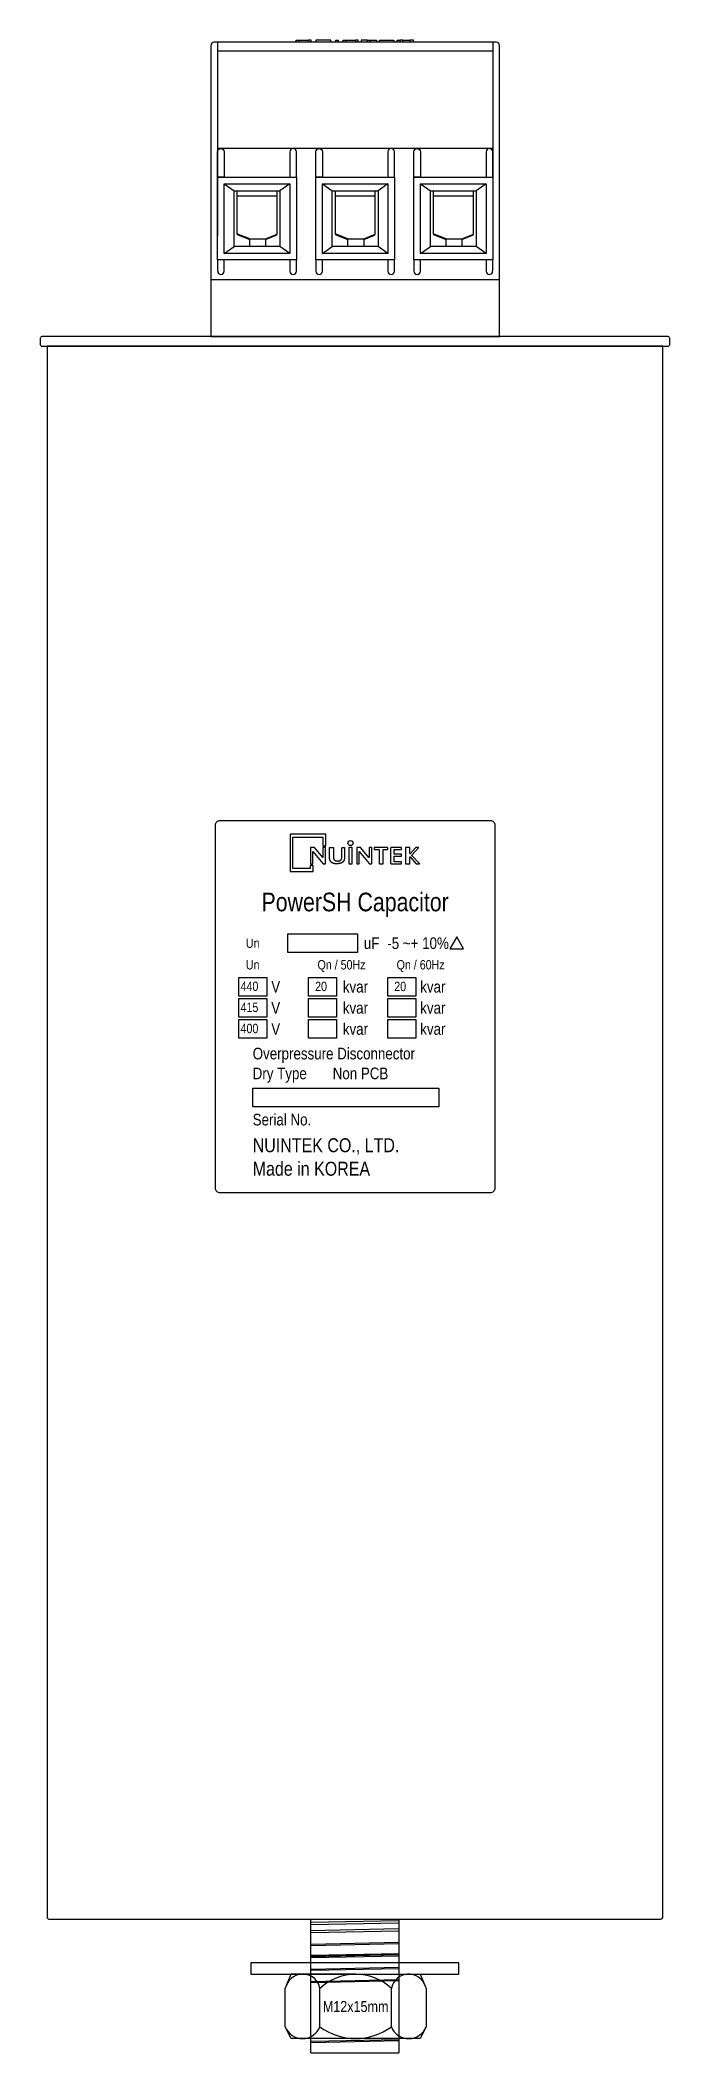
# Model space of a CAD drawing. Header units: millimetres. Extents: x 0 to 86, y 0 to 275.
import ezdxf
from ezdxf.enums import TextEntityAlignment as Align

# ---------------------------------------------------------------- set-up
doc = ezdxf.new("R2010")
doc.units = ezdxf.units.MM
doc.styles.add('Helvetica-Narrow', font='txt')

# ---------------------------------------------------------------- blocks, each defined once
blk = doc.blocks.new('Nuintek')
at = {"color": 150}
blk.add_lwpolyline([(1.82, 2.33), (1.82, 3.83), (-2.8, 3.83), (-2.8, 3.83), (-2.8, -0.99), (0.18, -0.99), (0.18, -0.23), (-0.18, -0.23), (-0.18, -0.63), (-2.44, -0.63), (-2.44, 3.47), (1.45, 3.47), (1.45, 2.33)], close=True, dxfattribs=at)
for points in [[(-0.11, 0), (0.11, 0, 0.414214), (0.15, 0.04), (0.15, 1.58, -0.70472), (0.17, 1.59), (1.45, 0.03, 0.224867), (1.51, 0), (1.75, 0, 0.414214), (1.79, 0.04), (1.79, 2.07, 0.414214), (1.75, 2.11), (1.49, 2.11, 0.414214), (1.45, 2.07), (1.45, 0.81, -0.706602), (1.43, 0.8), (0.4, 2.08, 0.226187), (0.34, 2.11), (-0.11, 2.11, 0.414214), (-0.15, 2.07), (-0.15, 0.04, 0.414214)], [(4.82, 2.07), (4.82, 0.04, 0.414214), (4.86, 0), (5.23, 0, 0.414214), (5.27, 0.04), (5.27, 2.07, 0.414214), (5.23, 2.11), (4.86, 2.11, 0.414214)], [(5.89, 0), (6.12, 0, 0.414214), (6.16, 0.04), (6.16, 1.58, -0.70472), (6.18, 1.59), (7.45, 0.03, 0.224867), (7.52, 0), (7.76, 0, 0.414214), (7.8, 0.04), (7.8, 2.07, 0.414214), (7.76, 2.11), (7.5, 2.11, 0.414214), (7.46, 2.07), (7.46, 0.81, -0.706602), (7.44, 0.8), (6.4, 2.08, 0.226187), (6.34, 2.11), (5.89, 2.11, 0.414214), (5.85, 2.07), (5.85, 0.04, 0.414214)], [(9.86, 2.11), (8.15, 2.11, 0.414214), (8.11, 2.07), (8.11, 1.89, 0.414214), (8.15, 1.85), (8.74, 1.85, -0.414214), (8.78, 1.81), (8.78, 0.04, 0.414214), (8.82, 0), (9.26, 0, 0.414214), (9.3, 0.04), (9.3, 1.81, -0.414214), (9.34, 1.85), (9.86, 1.85, 0.414214), (9.9, 1.89), (9.9, 2.07, 0.414214)], [(11.68, 2.11), (10.37, 2.11, 0.414214), (10.22, 1.96), (10.22, 0.15, 0.414214), (10.37, 0), (11.68, 0), (11.68, 0.26), (10.74, 0.26, -0.414214), (10.7, 0.3), (10.7, 0.94, -0.414214), (10.74, 0.98), (11.66, 0.98), (11.66, 1.24), (10.74, 1.24, -0.414214), (10.7, 1.28), (10.7, 1.81, -0.414214), (10.74, 1.85), (11.68, 1.85)], [(13.02, 1.14), (13.86, 2.07, 0.650559), (13.85, 2.11), (13.58, 2.11, 0.208632), (13.47, 2.06), (12.77, 1.31, -0.681762), (12.75, 1.31), (12.75, 2.07, 0.414214), (12.71, 2.11), (12.23, 2.11, 0.414214), (12.19, 2.07), (12.19, 0.04, 0.414214), (12.23, 0), (12.71, 0, 0.414214), (12.75, 0.04), (12.75, 0.88, -0.687152), (12.77, 0.89), (13.52, 0.05, 0.212465), (13.64, 0), (13.99, 0, 0.656311), (14.01, 0.04), (13.02, 1.09, -0.390361)]]:
    blk.add_lwpolyline(points, format="xyb", close=True, dxfattribs=at)
blk.add_circle((5.04, 2.69), 0.326, dxfattribs=at)
blk.add_rational_spline([(2.31, 0.85), (2.31, 0.53), (2.41, 0.3), (2.61, 0.16), (2.75, 0.05), (2.95, 0), (3.2, 0), (3.44, 0), (3.82, 0.05), (3.97, 0.16), (4.17, 0.3), (4.27, 0.53), (4.27, 0.85), (4.27, 1.26), (4.27, 1.66), (4.27, 2.07), (4.27, 2.09), (4.25, 2.11), (4.23, 2.11), (4.14, 2.11), (4.06, 2.11), (3.97, 2.11), (3.95, 2.11), (3.93, 2.09), (3.93, 2.07), (3.93, 1.66), (3.93, 1.25), (3.93, 0.83), (3.93, 0.69), (3.88, 0.57), (3.78, 0.48), (3.68, 0.4), (3.54, 0.36), (3.38, 0.36), (3.21, 0.36), (3.08, 0.4), (2.98, 0.48), (2.88, 0.57), (2.83, 0.69), (2.83, 0.83), (2.83, 1.25), (2.83, 1.66), (2.83, 2.07), (2.83, 2.08), (2.83, 2.09), (2.82, 2.1), (2.81, 2.11), (2.8, 2.11), (2.79, 2.11), (2.64, 2.11), (2.5, 2.11), (2.35, 2.11), (2.34, 2.11), (2.33, 2.11), (2.32, 2.1), (2.31, 2.09), (2.31, 2.08), (2.31, 2.07), (2.31, 1.66), (2.31, 1.26), (2.31, 0.85)], [1, 1, 1, 1, 1, 1, 1, 1, 1, 1, 1, 1, 1, 1, 1, 1, 0.804737854124, 0.804737854124, 1, 1, 1, 1, 0.804737854124, 0.804737854124, 1, 1, 1, 1, 1, 1, 1, 1, 1, 1, 1, 1, 1, 1, 1, 1, 1, 1, 1, 0.949253021674, 0.949253021674, 1, 0.949253021674, 0.949253021674, 1, 1, 1, 1, 0.949253021674, 0.949253021674, 1, 0.949253021674, 0.949253021674, 1, 1, 1, 1], degree=3, knots=[0, 0, 0, 0, 1, 1, 1, 2, 2, 2, 3, 3, 3, 4, 4, 4, 5, 5, 5, 6.570796, 6.570796, 6.570796, 7.570796, 7.570796, 7.570796, 9.141593, 9.141593, 9.141593, 10.141593, 10.141593, 10.141593, 11.141593, 11.141593, 11.141593, 12.141593, 12.141593, 12.141593, 13.141593, 13.141593, 13.141593, 14.141593, 14.141593, 14.141593, 15.141593, 15.141593, 15.141593, 15.926991, 15.926991, 15.926991, 16.712389, 16.712389, 16.712389, 17.712389, 17.712389, 17.712389, 18.497787, 18.497787, 18.497787, 19.283185, 19.283185, 19.283185, 20.283185, 20.283185, 20.283185, 20.283185], dxfattribs=at)
blk = doc.blocks.new('*U450')
at = {"color": 126}
for p, q in [((-18.04, 79.38), (-18.04, 52.9)), ((19.55, 78.18), (-18.04, 78.18)), ((-6.96, 79.65), (-5.62, 79.65)), ((-0.54, 79.65), (0.79, 79.65)), ((7.29, 79.65), (8.24, 79.65)), ((19.55, 79.38), (19.55, 52.9)), ((19.55, 64.85), (-18.04, 64.85)), ((-17.15, 60.03), (-15.8, 59.09)), ((-9.92, 58.33), (-15.4, 58.33)), ((-8.18, 60.03), (-9.52, 59.09)), ((-3.73, 60.03), (-2.39, 59.09)), ((3.49, 58.33), (-1.98, 58.33)), ((5.24, 60.03), (3.89, 59.09)), ((9.68, 60.03), (11.03, 59.09)), ((16.91, 58.33), (11.43, 58.33)), ((18.65, 60.03), (17.31, 59.09)), ((-13.65, 52.51), (-15.4, 53.19)), ((-11.49, 52.52), (-9.92, 53.13)), ((-0.23, 52.51), (-1.98, 53.19)), ((1.92, 52.52), (3.49, 53.13)), ((13.18, 52.51), (11.43, 53.19)), ((15.34, 52.52), (16.91, 53.13)), ((-18.04, 49.63), (-18.04, 48.1)), ((-17.15, 50.52), (-15.8, 51.47)), ((-17.15, 48.1), (-17.15, 49.63)), ((-8.18, 50.52), (-9.52, 51.47)), ((-8.18, 49.63), (-8.18, 48.1)), ((-7.28, 48.1), (-7.28, 49.63)), ((-4.63, 49.63), (-4.63, 48.1)), ((-3.73, 50.52), (-2.39, 51.47)), ((-3.73, 48.1), (-3.73, 49.63)), ((5.24, 50.52), (3.89, 51.47)), ((5.24, 49.63), (5.24, 48.1)), ((6.13, 48.1), (6.13, 49.63)), ((8.79, 49.63), (8.79, 48.1)), ((9.68, 50.52), (11.03, 51.47)), ((9.68, 48.1), (9.68, 49.63)), ((18.65, 50.52), (17.31, 51.47)), ((18.65, 49.63), (18.65, 48.1)), ((19.55, 48.1), (19.55, 49.63)), ((20.48, 46.91), (-18.97, 46.91)), ((-5.29, -177.6), (6.7, -177.34)), ((-5.29, -177.92), (6.7, -177.66)), ((-5.29, -178.72), (6.7, -178.46)), ((-5.28, -179.01), (6.7, -178.76)), ((-5.28, -180.6), (6.71, -180.34)), ((-5.28, -180.77), (6.71, -180.51)), ((-5.28, -182.12), (6.71, -181.87)), ((-5.28, -182.13), (6.71, -181.87)), ((-5.28, -182.29), (6.71, -182.03)), ((-5.28, -182.42), (6.71, -182.17)), ((-5.28, -184.17), (6.71, -183.91)), ((-5.27, -184), (6.71, -183.75)), ((-4.06, -184.72), (-8.01, -184.72)), ((-5.28, -185.7), (6.72, -185.44)), ((-5.27, -185.83), (6.71, -185.57)), ((0.82, -184.72), (-4.06, -184.72)), ((-4.06, -191.89), (-4.06, -186.65)), ((0.82, -184.72), (7.68, -184.72)), ((5.71, -184.72), (9.66, -184.72)), ((5.71, -191.89), (5.71, -186.65)), ((-5.27, -193.86), (6.72, -193.61)), ((-5.27, -194.03), (6.72, -193.77)), ((-5.29, -195.44), (6.71, -195.44))]:
    blk.add_line(p, q, dxfattribs=at)
for points in [[(-18.97, 39.14), (20.48, 39.14), (20.48, 78.93, 0.414214), (20.03, 79.38), (-18.53, 79.38, 0.414214), (-18.97, 78.93)], [(-18.04, 64.4, -0.414214), (-17.59, 64.85), (-17.59, 64.85, -0.414214), (-17.15, 64.4), (-17.15, 60.93), (-18.04, 60.93)], [(-7.28, 64.4, 0.414214), (-7.73, 64.85, 0.414214), (-8.18, 64.4), (-8.18, 60.93), (-7.28, 60.93)], [(-4.63, 64.4, -0.414214), (-4.18, 64.85), (-4.18, 64.85, -0.414214), (-3.73, 64.4), (-3.73, 60.93), (-4.63, 60.93)], [(6.13, 64.4, 0.414214), (5.68, 64.85, 0.414214), (5.24, 64.4), (5.24, 60.93), (6.13, 60.93)], [(8.79, 64.4, -0.414214), (9.24, 64.85), (9.24, 64.85, -0.414214), (9.68, 64.4), (9.68, 60.93), (8.79, 60.93)], [(19.55, 64.4, 0.414214), (19.1, 64.85, 0.414214), (18.65, 64.4), (18.65, 60.93), (19.55, 60.93)], [(-42.06, 39.14, 0.414214), (-42.29, 38.91), (-42.29, 38.07, 0.414214), (-42.06, 37.84), (43.53, 37.84, 0.414214), (43.76, 38.07), (43.76, 38.91, 0.414214), (43.53, 39.14)], [(-41.34, 37.84), (-41.34, -176.93, 0.414214), (-41.11, -177.16), (42.53, -177.16, 0.305094), (42.8, -176.93), (42.8, 37.84)]]:
    blk.add_lwpolyline(points, format="xyb", close=True, dxfattribs=at)
for points in [[(-7.32, 79.38), (-7.32, 79.65), (-6.96, 79.65), (-6.96, 79.38)], [(-5.24, 79.38), (-5.24, 79.65), (-5.62, 79.65), (-5.62, 79.38)], [(-2.55, 79.38), (-2.55, 79.65), (-4.63, 79.65), (-4.63, 79.38)], [(-1.9, 79.38), (-1.9, 79.65), (-1.55, 79.65), (-1.55, 79.38)], [(-0.9, 79.38), (-0.9, 79.65), (-0.54, 79.65), (-0.54, 79.38)], [(1.17, 79.38), (1.17, 79.65), (0.79, 79.65), (0.79, 79.38)], [(2.45, 79.65), (1.58, 79.65), (1.58, 79.38)], [(2.45, 79.38), (2.45, 79.65), (2.81, 79.65), (2.81, 79.38)], [(2.81, 79.65), (3.69, 79.65), (3.69, 79.38)], [(4.06, 79.38), (4.06, 79.65), (6.04, 79.65), (6.04, 79.38)], [(6.51, 79.38), (6.51, 79.65), (6.86, 79.65)], [(7.29, 79.38), (7.29, 79.65), (6.86, 79.65), (6.86, 79.38)], [(8.71, 79.38), (8.71, 79.65), (8.24, 79.65), (8.24, 79.38)], [(-5.29, -195.44), (-5.29, -177.16), (6.71, -177.16), (6.71, -195.44)]]:
    blk.add_lwpolyline(points, dxfattribs=at)
for points in [[(-18.04, 60.93), (-7.28, 60.93), (-7.28, 49.63), (-18.04, 49.63)], [(-4.63, 60.93), (6.13, 60.93), (6.13, 49.63), (-4.63, 49.63)], [(8.79, 60.93), (19.55, 60.93), (19.55, 49.63), (8.79, 49.63)], [(-17.15, 60.03), (-8.18, 60.03), (-8.18, 50.52), (-17.15, 50.52)], [(-15.8, 59.09), (-9.52, 59.09), (-9.52, 51.47), (-15.8, 51.47)], [(-3.73, 60.03), (5.24, 60.03), (5.24, 50.52), (-3.73, 50.52)], [(-2.39, 59.09), (3.89, 59.09), (3.89, 51.47), (-2.39, 51.47)], [(9.68, 60.03), (18.65, 60.03), (18.65, 50.52), (9.68, 50.52)], [(11.03, 59.09), (17.31, 59.09), (17.31, 51.47), (11.03, 51.47)], [(-13.65, 52.51), (-11.49, 52.51), (-11.49, 51.47), (-13.65, 51.47)], [(-0.23, 52.51), (1.92, 52.51), (1.92, 51.47), (-0.23, 51.47)], [(13.18, 52.51), (15.34, 52.51), (15.34, 51.47), (13.18, 51.47)], [(-13.49, -184.72), (14.92, -184.72), (14.92, -183.14), (-13.49, -183.14)], [(-8.8, -186.65), (-8.01, -184.72), (9.66, -184.72), (10.45, -186.65), (10.45, -191.92), (9.66, -193.51), (-8.01, -193.51), (-8.8, -191.92)]]:
    blk.add_lwpolyline(points, close=True, dxfattribs=at)
for points in [[(-15.4, 59.09), (-15.4, 53.22, 0.309945), (-15.28, 53.05), (-13.65, 52.42)], [(-11.49, 52.42), (-10.04, 52.99, 0.309225), (-9.92, 53.15), (-9.92, 59.09)], [(-1.98, 59.09), (-1.98, 53.22, 0.309945), (-1.87, 53.05), (-0.23, 52.42)], [(1.92, 52.42), (3.38, 52.99, 0.309225), (3.49, 53.15), (3.49, 59.09)], [(11.43, 59.09), (11.43, 53.22, 0.309945), (11.55, 53.05), (13.18, 52.42)], [(15.34, 52.42), (16.79, 52.99, 0.309225), (16.91, 53.15), (16.91, 59.09)]]:
    blk.add_lwpolyline(points, format="xyb", dxfattribs=at)
at = {"color": 150}
blk.add_lwpolyline([(-17.7, -26.99), (19.21, -26.99, -0.414214), (19.84, -27.63), (19.84, -77.26, -0.414214), (19.21, -77.9), (-17.7, -77.9, -0.414214), (-18.34, -77.26), (-18.34, -27.63, -0.414214)], format="xyb", close=True, dxfattribs=at)
at = {"color": 1}
for points in [[(-8.47, -42.5), (1.07, -42.5), (1.07, -45.04), (-8.47, -45.04)], [(-15.16, -48.45), (-11.34, -48.45), (-11.34, -51), (-15.16, -51)], [(-5.61, -48.45), (-1.79, -48.45), (-1.79, -51), (-5.61, -51)], [(5.21, -48.45), (9.03, -48.45), (9.03, -51), (5.21, -51)], [(-15.16, -51.34), (-11.34, -51.34), (-11.34, -53.88), (-15.16, -53.88)], [(-5.61, -51.34), (-1.79, -51.34), (-1.79, -53.88), (-5.61, -53.88)], [(5.21, -51.34), (9.03, -51.34), (9.03, -53.88), (5.21, -53.88)], [(-15.16, -54.22), (-11.34, -54.22), (-11.34, -56.77), (-15.16, -56.77)], [(-5.61, -54.22), (-1.79, -54.22), (-1.79, -56.77), (-5.61, -56.77)], [(5.21, -54.22), (9.03, -54.22), (9.03, -56.77), (5.21, -56.77)], [(-13.25, -63.58), (12.21, -63.58), (12.21, -66.13), (-13.25, -66.13)]]:
    blk.add_lwpolyline(points, close=True, dxfattribs=at)
at = {"color": 0, "lineweight": 30}
blk.add_lwpolyline([(13.7, -44.54), (15.56, -44.54), (14.63, -42.92)], close=True, dxfattribs=at)
at = {"color": 126}
for centre, radius, start, end in [((-17.59, 48.1), 0.448, 180, 270), ((-17.59, 48.1), 0.448, 270, 0), ((-7.73, 48.1), 0.448, 180, 270), ((-7.73, 48.1), 0.448, 270, 0), ((-4.18, 48.1), 0.448, 180, 270), ((-4.18, 48.1), 0.448, 270, 0), ((5.68, 48.1), 0.448, 180, 270), ((5.68, 48.1), 0.448, 270, 0), ((9.24, 48.1), 0.448, 180, 270), ((9.24, 48.1), 0.448, 270, 0), ((19.1, 48.1), 0.448, 180, 270), ((19.1, 48.1), 0.448, 270, 0), ((-6.4, -187.07), 2.38, 10.1671, 159.777), ((0.82, -191.86), 7.14, 46.8242, 133.1758), ((8.06, -187.08), 2.39, 16.6513, 169.7172), ((-6.43, -190.95), 2.55, 201.7155, 338.3893), ((0.82, -185.3), 8.2, 233.4665, 306.5335), ((8.08, -190.96), 2.55, 201.5266, 338.9501)]:
    blk.add_arc(centre, radius, start, end, dxfattribs=at)
at = {"xscale": 1.052729924980667, "yscale": 1.052729924980667, "zscale": 1.052729924980667}
blk.add_blockref('Nuintek', (-5.19, -32.92), dxfattribs=at)
at = {"style": 'Helvetica-Narrow'}
for s, height, p in [('PowerSH Capacitor', 2.5455, (0.75, -38.14)), ('Un', 1.273, (-13.25, -43.77)), ('Un', 1.273, (-13.25, -46.72))]:
    blk.add_text(s, height=height, dxfattribs=at).set_placement(p, align=Align.MIDDLE_CENTER)
for s, height, p in [('uF', 1.591, (1.94, -43.77)), ('-5 ~+ 10%%%', 1.5909, (5.15, -43.77)), ('Qn / 50Hz', 1.273, (-4.39, -46.72)), ('Qn / 60Hz', 1.273, (6.42, -46.72)), ('440', 1.273, (-14.91, -49.66)), ('V', 1.59, (-10.71, -49.72)), ('20', 1.273, (-4.72, -49.68)), ('kvar', 1.591, (-0.93, -49.72)), ('20', 1.273, (6.1, -49.68)), ('kvar', 1.591, (9.65, -49.72)), ('415', 1.273, (-14.91, -52.54)), ('V', 1.59, (-10.71, -52.61)), ('kvar', 1.591, (-0.93, -52.61)), ('kvar', 1.591, (9.65, -52.61)), ('400', 1.273, (-14.91, -55.43)), ('V', 1.59, (-10.71, -55.5)), ('kvar', 1.591, (-0.93, -55.5)), ('kvar', 1.591, (9.65, -55.5)), ('Overpressure Disconnector', 1.5909, (-13.25, -58.86)), ('Dry Type       Non PCB', 1.5909, (-13.25, -61.57)), ('Serial No.', 1.591, (-13.25, -67.89)), ('NUINTEK CO., LTD.', 1.9091, (-13.25, -71.39)), ('Made in KOREA', 1.9091, (-13.25, -74.6))]:
    blk.add_text(s, height=height, dxfattribs=at).set_placement(p, align=Align.MIDDLE_LEFT)
at = {"color": 126, "style": 'Helvetica-Narrow'}
blk.add_text('M12x15mm', height=1.5, dxfattribs=at).set_placement((0.82, -189.12), align=Align.MIDDLE_CENTER)

msp = doc.modelspace()

# ---------------------------------------------------------------- block references
msp.add_blockref('*U450', (42.29, 195.44))

doc.saveas('drawing.dxf')
